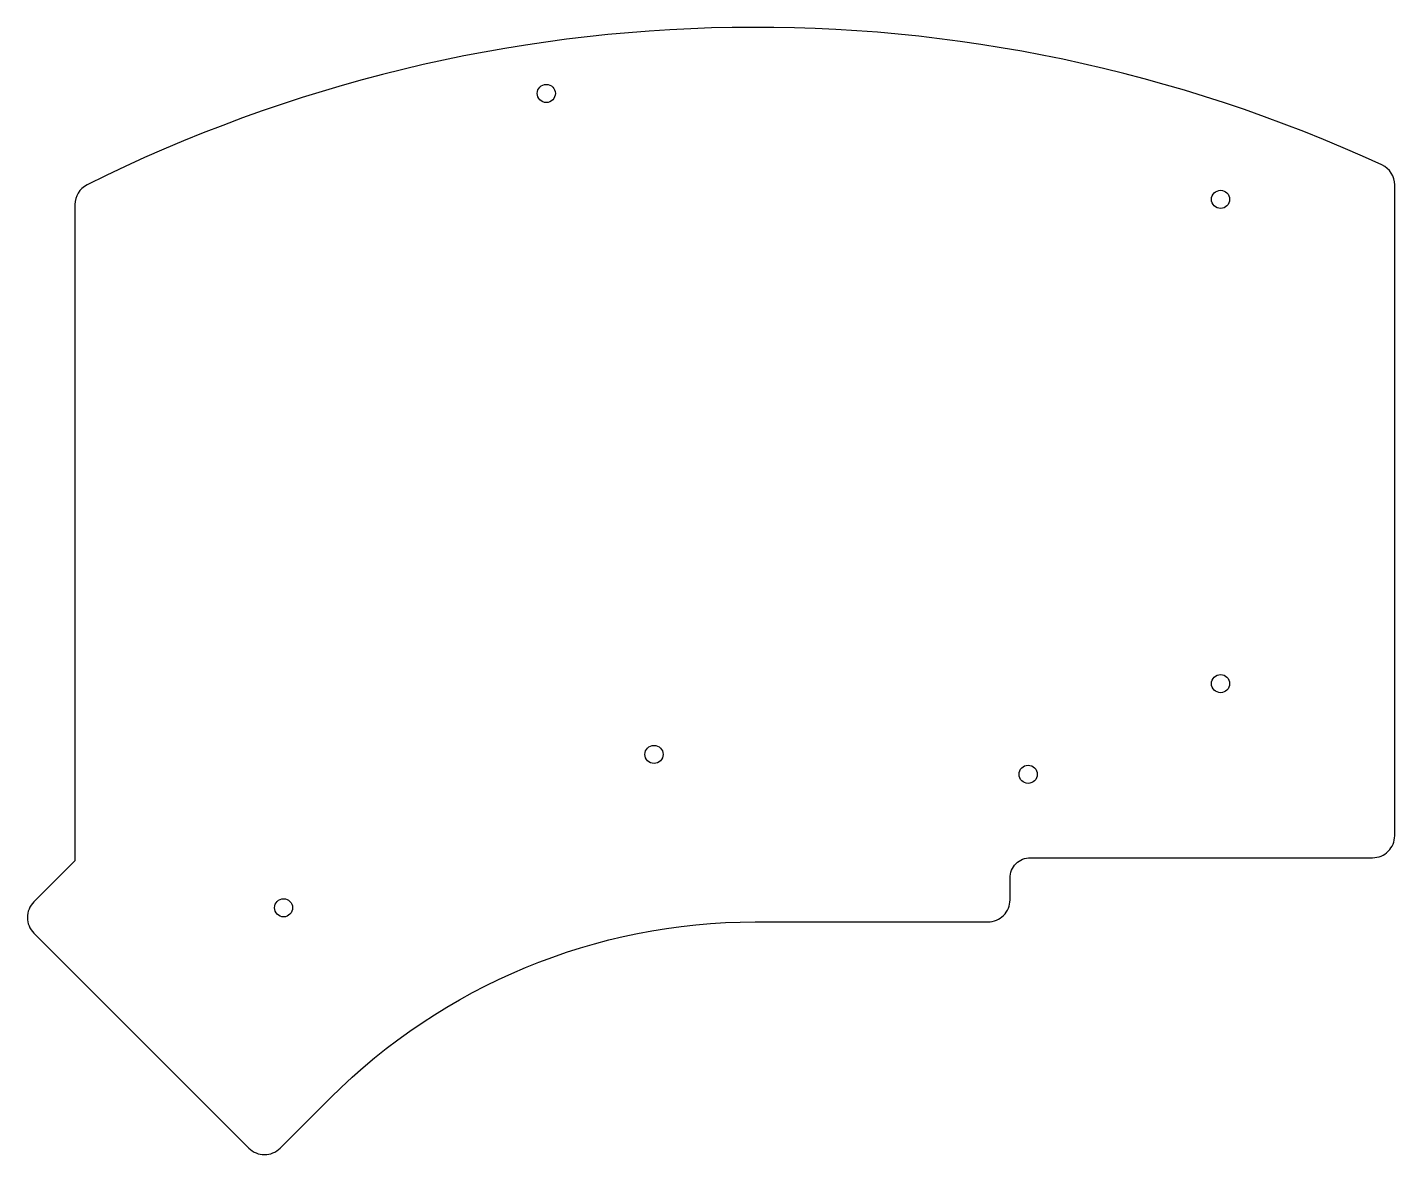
# Model space of a CAD drawing. Header units: millimetres. Extents: x 3 to 164, y -55 to 78.
import ezdxf

# ---------------------------------------------------------------- set-up
doc = ezdxf.new("R2010")
doc.units = ezdxf.units.MM
doc.layers.get('0').update_dxf_attribs({"linetype": 'CONTINUOUS'})

msp = doc.modelspace()

# ---------------------------------------------------------------- linework, layer by layer
msp.add_lwpolyline([(121.29, -20.02), (161.68, -20.02, 0.414214), (164.28, -17.42), (164.28, 59.38, 0.29251), (162.77, 61.74, 0.227759), (9.98, 59.39, 0.284188), (8.54, 57.06), (8.54, -20.4), (3.7, -25.24, 0.414214), (3.7, -28.92), (29.08, -54.3, 0.414214), (32.76, -54.3), (38.72, -48.35, -0.198912), (88.81, -27.59), (116.29, -27.59, 0.414214), (118.89, -24.99), (118.89, -22.42, -0.414214)], format="xyb", close=True)
for centre in [(64.17, 70.18), (143.73, 57.68), (143.73, 0.53), (76.88, -7.83), (121.03, -10.17), (33.17, -25.93)]:
    msp.add_circle(centre, 1.07)

doc.saveas('drawing.dxf')
